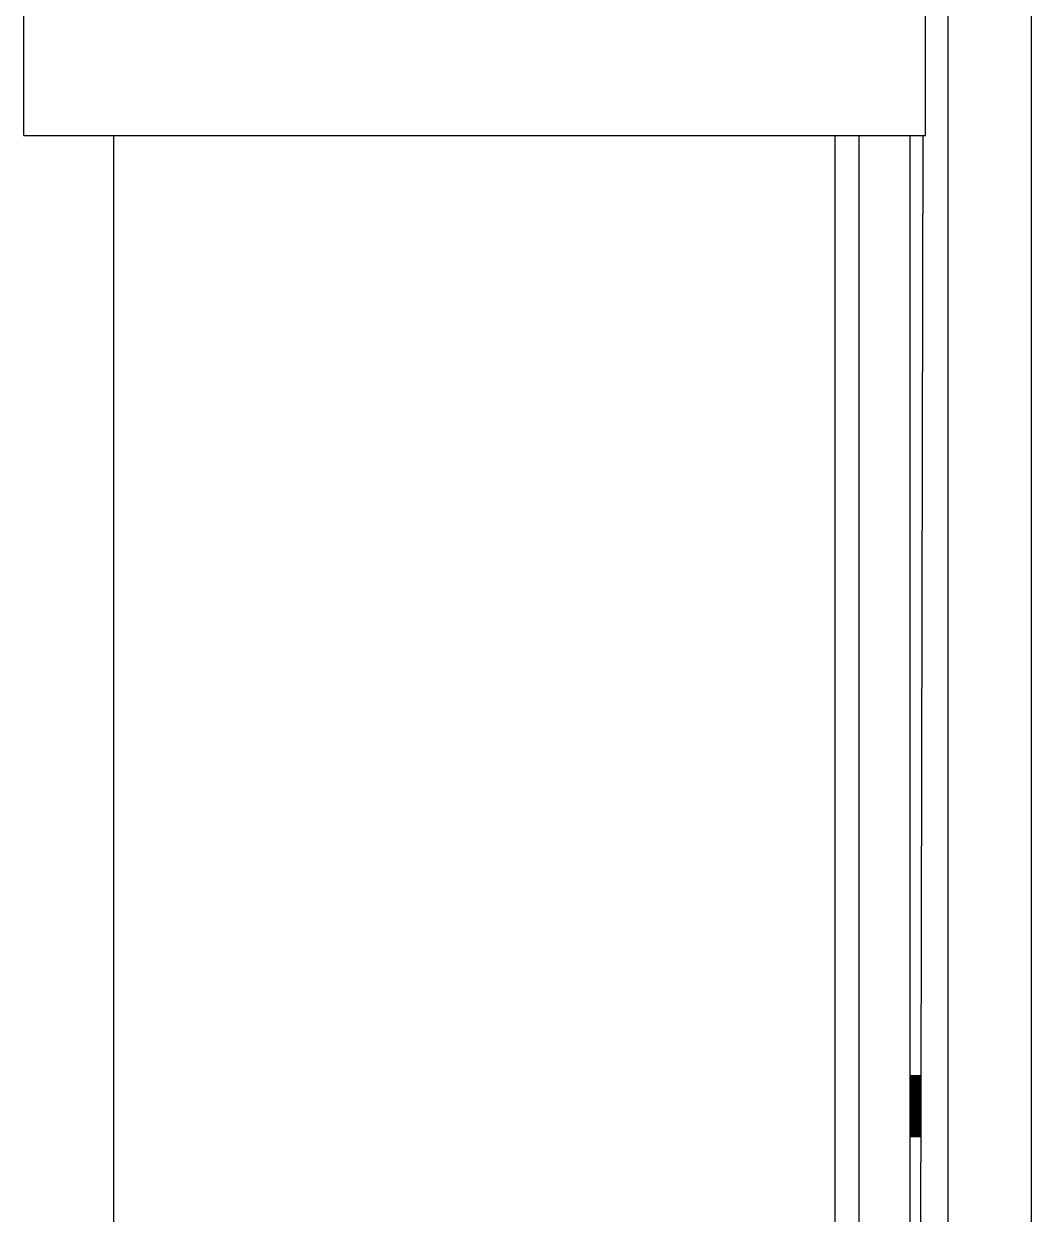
# Model space of a CAD drawing. Header units: metres. Extents: x 322 to 396.8, y -0.1 to 13.
# Drawn here: x 334.773 to 335.331, y 2.254 to 2.914 of the extents above; entities that cross this region are included whole.
import ezdxf

# ---------------------------------------------------------------- set-up
doc = ezdxf.new("R2010")
doc.units = ezdxf.units.M

msp = doc.modelspace()

# ---------------------------------------------------------------- linework, layer by layer
at = {"color": 8}
for p, q in [((334.77254, 2.852), (334.77254, 3.45)), ((335.27254, 2.852), (335.27254, 3.45)), ((335.28516, 1.48585), (335.28517, 3.4346)), ((335.33125, 3.4346), (335.33125, 1.0398)), ((334.77254, 2.852), (335.27254, 2.852)), ((334.82254, 0.45), (334.82254, 2.852)), ((335.22254, 0.45), (335.22254, 2.852)), ((335.23592, 1.85147), (335.23592, 2.852)), ((335.26415, 1.85145), (335.26414, 2.852)), ((335.26841, 1.48624), (335.27137, 2.852)), ((335.26414, 2.33078), (335.27024, 2.33078)), ((335.26414, 2.33035), (335.27024, 2.33035)), ((335.26414, 2.32992), (335.27024, 2.32993)), ((335.26414, 2.32949), (335.27023, 2.3295)), ((335.26414, 2.32906), (335.27023, 2.32907)), ((335.26414, 2.32863), (335.27023, 2.32865)), ((335.26414, 2.3282), (335.27023, 2.32822)), ((335.26414, 2.32778), (335.27023, 2.32779)), ((335.26414, 2.32735), (335.27023, 2.32737)), ((335.26414, 2.32692), (335.27023, 2.32694)), ((335.26414, 2.32649), (335.27023, 2.32651)), ((335.26414, 2.32606), (335.27023, 2.32609)), ((335.26414, 2.32563), (335.27023, 2.32566)), ((335.26414, 2.3252), (335.27023, 2.32524)), ((335.26414, 2.32477), (335.27022, 2.32481)), ((335.26414, 2.32434), (335.27022, 2.32438)), ((335.26414, 2.32392), (335.27022, 2.32396)), ((335.26414, 2.32349), (335.27022, 2.32353)), ((335.26414, 2.32306), (335.27022, 2.3231)), ((335.26414, 2.32263), (335.27022, 2.32268)), ((335.26414, 2.3222), (335.27022, 2.32225)), ((335.26414, 2.32177), (335.27022, 2.32183)), ((335.26414, 2.32134), (335.27022, 2.3214)), ((335.26414, 2.32092), (335.27022, 2.32097)), ((335.26414, 2.32049), (335.27022, 2.32055)), ((335.26414, 2.32006), (335.27021, 2.32012)), ((335.26414, 2.31963), (335.27021, 2.3197)), ((335.26414, 2.3192), (335.27021, 2.31927)), ((335.26414, 2.31877), (335.27021, 2.31885)), ((335.26414, 2.31835), (335.27021, 2.31842)), ((335.26414, 2.31792), (335.27021, 2.31799)), ((335.26414, 2.31749), (335.27021, 2.31757)), ((335.26414, 2.31706), (335.27021, 2.31714)), ((335.26414, 2.31663), (335.27021, 2.31672)), ((335.26414, 2.3162), (335.27021, 2.31629)), ((335.26414, 2.31578), (335.27021, 2.31587)), ((335.26414, 2.31535), (335.2702, 2.31544)), ((335.26414, 2.31492), (335.2702, 2.31502)), ((335.26414, 2.31449), (335.2702, 2.31459)), ((335.26414, 2.31407), (335.2702, 2.31417)), ((335.26414, 2.31364), (335.2702, 2.31374)), ((335.26414, 2.31321), (335.2702, 2.31332)), ((335.26414, 2.31278), (335.2702, 2.31289)), ((335.26414, 2.31236), (335.2702, 2.31247)), ((335.26414, 2.31193), (335.2702, 2.31204)), ((335.26414, 2.3115), (335.2702, 2.31162)), ((335.26414, 2.31107), (335.2702, 2.31119)), ((335.26414, 2.31065), (335.27019, 2.31077)), ((335.26414, 2.31022), (335.27019, 2.31034)), ((335.26414, 2.30979), (335.27019, 2.30992)), ((335.26414, 2.30937), (335.27019, 2.30949)), ((335.26414, 2.30894), (335.27019, 2.30907)), ((335.26414, 2.30851), (335.27019, 2.30864)), ((335.26414, 2.30809), (335.27019, 2.30822)), ((335.26414, 2.30766), (335.27019, 2.3078)), ((335.26414, 2.30723), (335.27019, 2.30737)), ((335.26414, 2.30681), (335.27019, 2.30695)), ((335.26414, 2.30638), (335.27019, 2.30652)), ((335.26414, 2.30595), (335.27018, 2.3061)), ((335.26414, 2.30553), (335.27018, 2.30568)), ((335.26414, 2.3051), (335.27018, 2.30525)), ((335.26414, 2.30468), (335.27018, 2.30483)), ((335.26414, 2.30425), (335.27018, 2.30441)), ((335.26414, 2.30382), (335.27018, 2.30398)), ((335.26414, 2.3034), (335.27018, 2.30356)), ((335.26414, 2.30297), (335.27018, 2.30314)), ((335.26414, 2.30255), (335.27018, 2.30272)), ((335.26414, 2.30212), (335.27018, 2.30229)), ((335.26414, 2.3017), (335.27018, 2.30187)), ((335.26414, 2.30127), (335.27017, 2.30145)), ((335.26414, 2.30085), (335.27017, 2.30103)), ((335.26414, 2.30042), (335.27017, 2.3006)), ((335.26414, 2.3), (335.27017, 2.30018)), ((335.26414, 2.29957), (335.27017, 2.29976)), ((335.26414, 2.29915), (335.27017, 2.29934)), ((335.26414, 2.29873), (335.27017, 2.29891)), ((335.26414, 2.2983), (335.27017, 2.29849)), ((335.26414, 2.29788), (335.27017, 2.29807)), ((335.26414, 2.29745), (335.27017, 2.29765)), ((335.26414, 2.29703), (335.27017, 2.29723)), ((335.26414, 2.29661), (335.27016, 2.29681))]:
    msp.add_line(p, q, dxfattribs=at)

doc.saveas('drawing.dxf')
